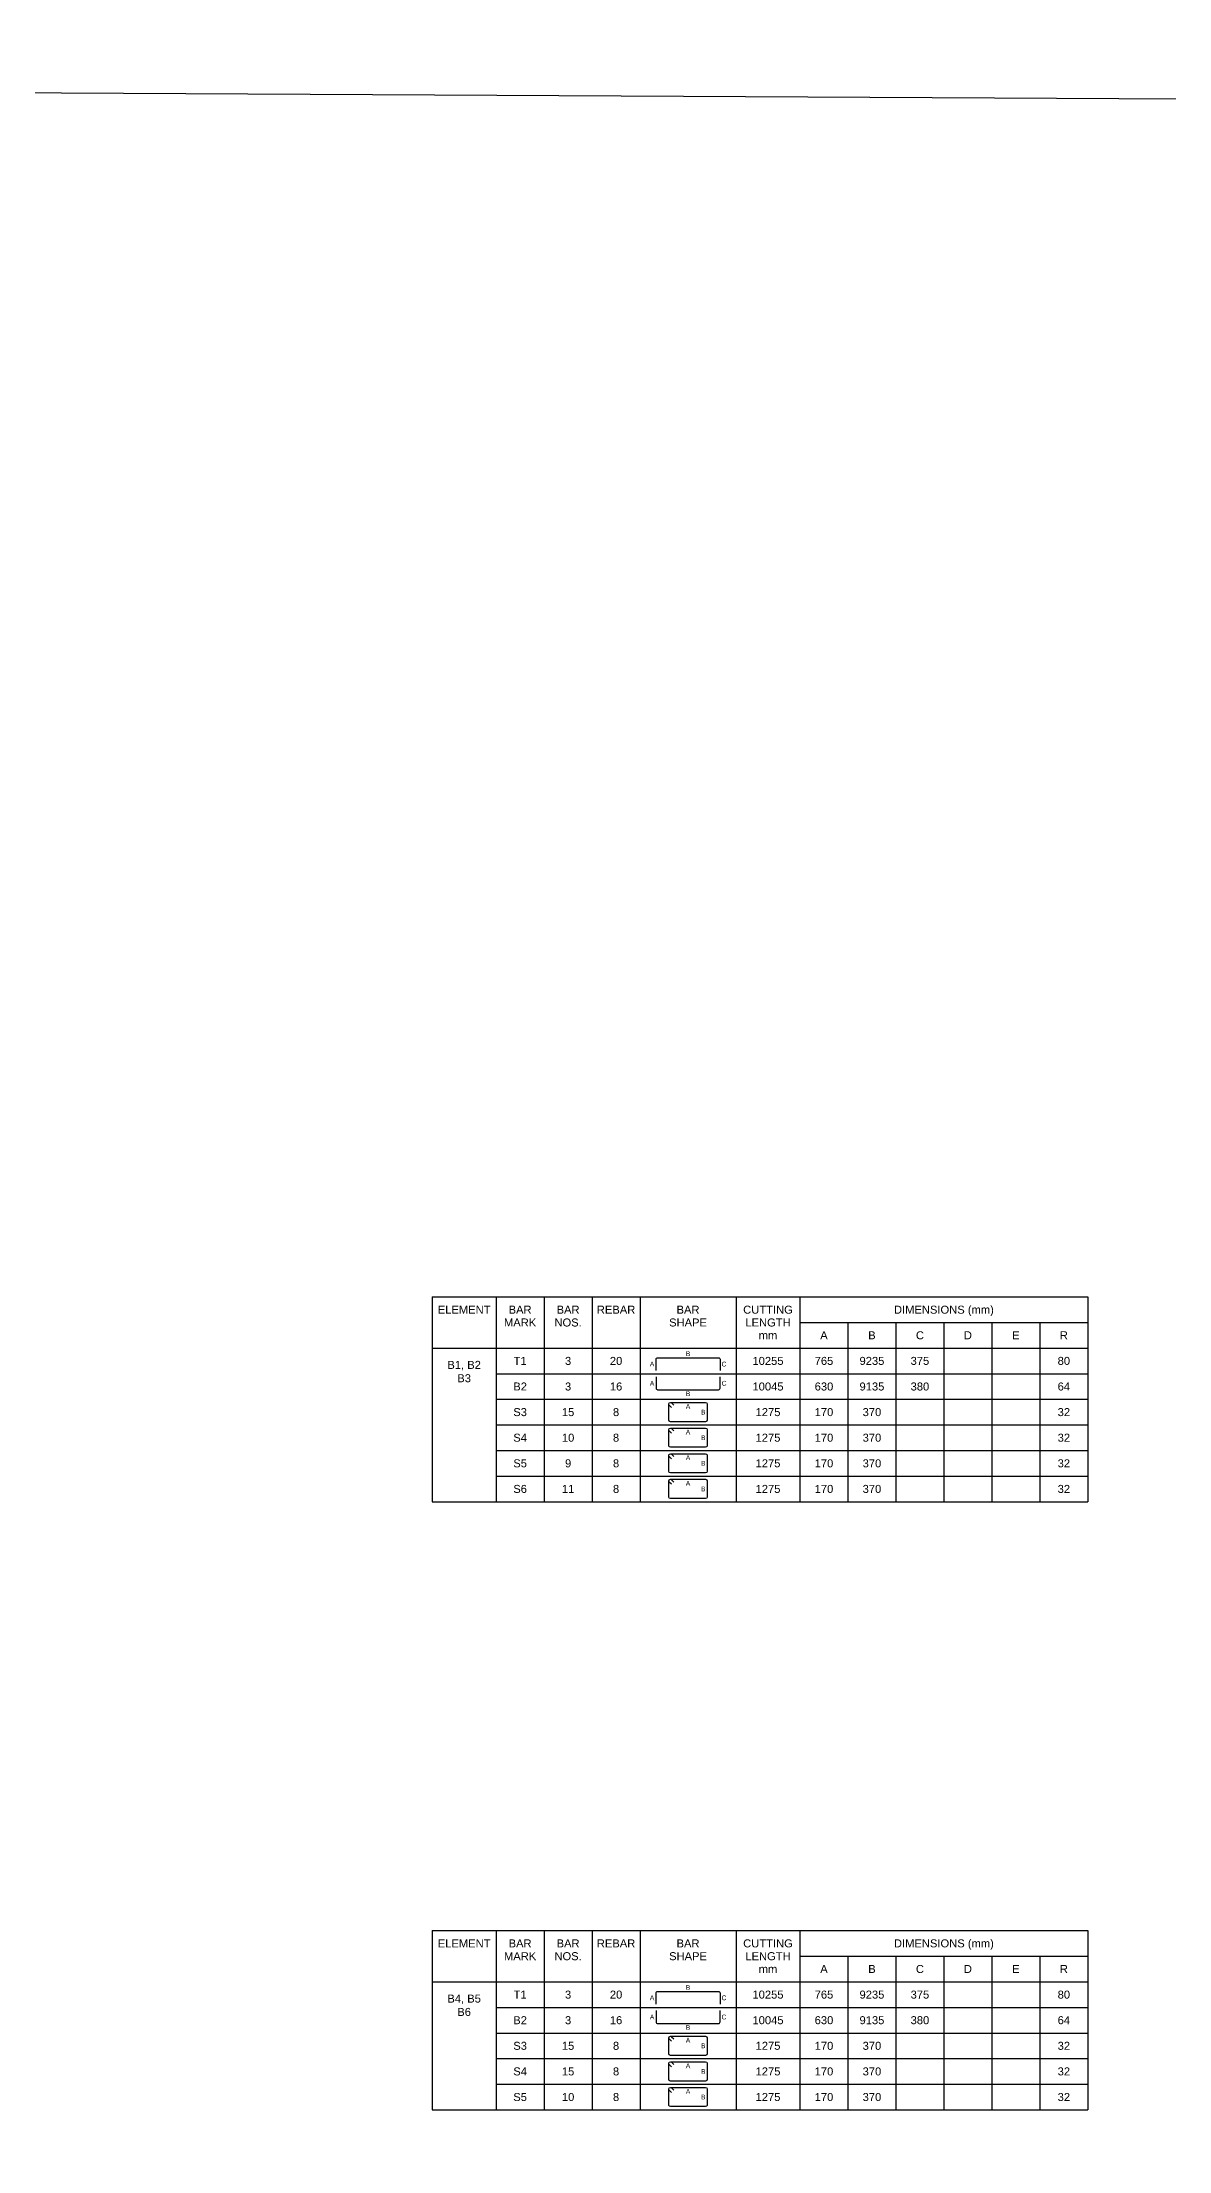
# Model space of a CAD drawing. Header units: inches. Extents: x -816171 to 9366335, y -450961 to 689132.
# Drawn here: x 4640626 to 4675852, y 326954 to 392839 of the extents above; entities that cross this region are included whole.
import ezdxf
from ezdxf.enums import TextEntityAlignment as Align

# ---------------------------------------------------------------- set-up
doc = ezdxf.new("R2010")
doc.units = ezdxf.units.IN
doc.header["$MEASUREMENT"] = 0
for name, color, linetype in [('Dimension', 31, 'Continuous'), ('Reinforcement', 130, 'Continuous'), ('Schedule Header', 4, 'Continuous'), ('Schedule Line', 60, 'Continuous'), ('Text', 31, 'Continuous')]:
    doc.layers.add(name, color=color, linetype=linetype)
doc.styles.add('SC-SansSerif', font='SansSerif')

msp = doc.modelspace()

# ---------------------------------------------------------------- linework, layer by layer
msp.add_lwpolyline([(4345625.03926, 392838.94799), (4752076.79706, 390657.34345), (4752076.79706, 139178.61934), (4345625.03926, 141360.22388)], close=True)
at = {"layer": 'Reinforcement'}
for points in [[(4659819.34613, 351335.78156), (4659819.34613, 351685.78156, -0.5), (4659869.34613, 351735.78156), (4661769.34613, 351735.78156, -0.5), (4661819.34613, 351685.78156), (4661819.34613, 351335.78156)], [(4659819.34613, 351135.78156), (4659819.34613, 350785.78156, 0.5), (4659869.34613, 350735.78156), (4661769.34613, 350735.78156, 0.5), (4661819.34613, 350785.78156), (4661819.34613, 351135.78156)], [(4660304.70206, 350179.71574), (4660233.99099, 350250.42602, -0.1989123674), (4660219.34613, 350285.78156, -0.4142046237), (4660269.34613, 350335.78156, -0.1989044359), (4660304.70128, 350321.13709), (4660375.41234, 350250.4268)], [(4660304.70206, 349379.71574), (4660233.99099, 349450.42602, -0.1989123674), (4660219.34613, 349485.78156, -0.4142046237), (4660269.34613, 349535.78156, -0.1989044359), (4660304.70128, 349521.13709), (4660375.41234, 349450.4268)], [(4660304.70206, 348579.71574), (4660233.99099, 348650.42602, -0.1989123674), (4660219.34613, 348685.78156, -0.4142046237), (4660269.34613, 348735.78156, -0.1989044359), (4660304.70128, 348721.13709), (4660375.41234, 348650.4268)], [(4660304.70206, 347779.71574), (4660233.99099, 347850.42602, -0.1989123674), (4660219.34613, 347885.78156, -0.4142046237), (4660269.34613, 347935.78156, -0.1989044359), (4660304.70128, 347921.13709), (4660375.41234, 347850.4268)], [(4659819.34613, 331535.78156), (4659819.34613, 331885.78156, -0.5), (4659869.34613, 331935.78156), (4661769.34613, 331935.78156, -0.5), (4661819.34613, 331885.78156), (4661819.34613, 331535.78156)], [(4659819.34613, 331335.78156), (4659819.34613, 330985.78156, 0.5), (4659869.34613, 330935.78156), (4661769.34613, 330935.78156, 0.5), (4661819.34613, 330985.78156), (4661819.34613, 331335.78156)], [(4660304.70206, 330379.71574), (4660233.99099, 330450.42602, -0.1989123674), (4660219.34613, 330485.78156, -0.4142046237), (4660269.34613, 330535.78156, -0.1989044359), (4660304.70128, 330521.13709), (4660375.41234, 330450.4268)], [(4660304.70206, 329579.71574), (4660233.99099, 329650.42602, -0.1989123674), (4660219.34613, 329685.78156, -0.4142046237), (4660269.34613, 329735.78156, -0.1989044359), (4660304.70128, 329721.13709), (4660375.41234, 329650.4268)], [(4660304.70206, 328779.71574), (4660233.99099, 328850.42602, -0.1989123674), (4660219.34613, 328885.78156, -0.4142046237), (4660269.34613, 328935.78156, -0.1989044359), (4660304.70128, 328921.13709), (4660375.41234, 328850.4268)]]:
    msp.add_lwpolyline(points, format="xyb", dxfattribs=at)
for points in [[(4660219.34613, 350285.78156, -0.4142046237), (4660269.34613, 350335.78156), (4661369.34613, 350335.78156, -0.4142046237), (4661419.34613, 350285.78156), (4661419.34613, 349785.78156, -0.4142046237), (4661369.34613, 349735.78156), (4660269.34613, 349735.78156, -0.4142046237), (4660219.34613, 349785.78156)], [(4660219.34613, 349485.78156, -0.4142046237), (4660269.34613, 349535.78156), (4661369.34613, 349535.78156, -0.4142046237), (4661419.34613, 349485.78156), (4661419.34613, 348985.78156, -0.4142046237), (4661369.34613, 348935.78156), (4660269.34613, 348935.78156, -0.4142046237), (4660219.34613, 348985.78156)], [(4660219.34613, 348685.78156, -0.4142046237), (4660269.34613, 348735.78156), (4661369.34613, 348735.78156, -0.4142046237), (4661419.34613, 348685.78156), (4661419.34613, 348185.78156, -0.4142046237), (4661369.34613, 348135.78156), (4660269.34613, 348135.78156, -0.4142046237), (4660219.34613, 348185.78156)], [(4660219.34613, 347885.78156, -0.4142046237), (4660269.34613, 347935.78156), (4661369.34613, 347935.78156, -0.4142046237), (4661419.34613, 347885.78156), (4661419.34613, 347385.78156, -0.4142046237), (4661369.34613, 347335.78156), (4660269.34613, 347335.78156, -0.4142046237), (4660219.34613, 347385.78156)], [(4660219.34613, 330485.78156, -0.4142046237), (4660269.34613, 330535.78156), (4661369.34613, 330535.78156, -0.4142046237), (4661419.34613, 330485.78156), (4661419.34613, 329985.78156, -0.4142046237), (4661369.34613, 329935.78156), (4660269.34613, 329935.78156, -0.4142046237), (4660219.34613, 329985.78156)], [(4660219.34613, 329685.78156, -0.4142046237), (4660269.34613, 329735.78156), (4661369.34613, 329735.78156, -0.4142046237), (4661419.34613, 329685.78156), (4661419.34613, 329185.78156, -0.4142046237), (4661369.34613, 329135.78156), (4660269.34613, 329135.78156, -0.4142046237), (4660219.34613, 329185.78156)], [(4660219.34613, 328885.78156, -0.4142046237), (4660269.34613, 328935.78156), (4661369.34613, 328935.78156, -0.4142046237), (4661419.34613, 328885.78156), (4661419.34613, 328385.78156, -0.4142046237), (4661369.34613, 328335.78156), (4660269.34613, 328335.78156, -0.4142046237), (4660219.34613, 328385.78156)]]:
    msp.add_lwpolyline(points, format="xyb", close=True, dxfattribs=at)
at = {"layer": 'Schedule Line'}
for p, q in [((4652819.34613, 353635.78156), (4673319.34613, 353635.78156)), ((4652819.34613, 353635.78156), (4652819.34613, 347235.78156)), ((4654819.34613, 353635.78156), (4654819.34613, 347235.78156)), ((4656319.34613, 353635.78156), (4656319.34613, 347235.78156)), ((4657819.34613, 353635.78156), (4657819.34613, 347235.78156)), ((4659319.34613, 353635.78156), (4659319.34613, 347235.78156)), ((4662319.34613, 353635.78156), (4662319.34613, 347235.78156)), ((4664319.34613, 353635.78156), (4664319.34613, 347235.78156)), ((4673319.34613, 353635.78156), (4673319.34613, 347235.78156)), ((4664319.34613, 352835.78156), (4673319.34613, 352835.78156)), ((4665819.34613, 352835.78156), (4665819.34613, 347235.78156)), ((4667319.34613, 352835.78156), (4667319.34613, 347235.78156)), ((4668819.34613, 352835.78156), (4668819.34613, 347235.78156)), ((4670319.34613, 352835.78156), (4670319.34613, 347235.78156)), ((4671819.34613, 352835.78156), (4671819.34613, 347235.78156)), ((4652819.34613, 352035.78156), (4673319.34613, 352035.78156)), ((4654819.34613, 351235.78156), (4673319.34613, 351235.78156)), ((4654819.34613, 350435.78156), (4673319.34613, 350435.78156)), ((4654819.34613, 349635.78156), (4673319.34613, 349635.78156)), ((4654819.34613, 348835.78156), (4673319.34613, 348835.78156)), ((4654819.34613, 348035.78156), (4673319.34613, 348035.78156)), ((4652819.34613, 347235.78156), (4673319.34613, 347235.78156)), ((4654819.34613, 347235.78156), (4673319.34613, 347235.78156)), ((4652819.34613, 333835.78156), (4673319.34613, 333835.78156)), ((4652819.34613, 333835.78156), (4652819.34613, 328235.78156)), ((4654819.34613, 333835.78156), (4654819.34613, 328235.78156)), ((4656319.34613, 333835.78156), (4656319.34613, 328235.78156)), ((4657819.34613, 333835.78156), (4657819.34613, 328235.78156)), ((4659319.34613, 333835.78156), (4659319.34613, 328235.78156)), ((4662319.34613, 333835.78156), (4662319.34613, 328235.78156)), ((4664319.34613, 333835.78156), (4664319.34613, 328235.78156)), ((4673319.34613, 333835.78156), (4673319.34613, 328235.78156)), ((4664319.34613, 333035.78156), (4673319.34613, 333035.78156)), ((4665819.34613, 333035.78156), (4665819.34613, 328235.78156)), ((4667319.34613, 333035.78156), (4667319.34613, 328235.78156)), ((4668819.34613, 333035.78156), (4668819.34613, 328235.78156)), ((4670319.34613, 333035.78156), (4670319.34613, 328235.78156)), ((4671819.34613, 333035.78156), (4671819.34613, 328235.78156)), ((4652819.34613, 332235.78156), (4673319.34613, 332235.78156)), ((4654819.34613, 331435.78156), (4673319.34613, 331435.78156)), ((4654819.34613, 330635.78156), (4673319.34613, 330635.78156)), ((4654819.34613, 329835.78156), (4673319.34613, 329835.78156)), ((4654819.34613, 329035.78156), (4673319.34613, 329035.78156)), ((4652819.34613, 328235.78156), (4673319.34613, 328235.78156)), ((4654819.34613, 328235.78156), (4673319.34613, 328235.78156))]:
    msp.add_line(p, q, dxfattribs=at)

# ---------------------------------------------------------------- texts
at = {"layer": 'Dimension', "style": 'SC-SansSerif'}
for s, p in [('B', (4660819.34613, 351860.78156)), ('A', (4659694.34613, 351535.78156)), ('C', (4661944.34613, 351535.78156)), ('A', (4659694.34613, 350935.78156)), ('B', (4660819.34613, 350610.78156)), ('C', (4661944.34613, 350935.78156)), ('A', (4660819.34613, 350210.78156)), ('B', (4661294.34613, 350035.78156)), ('A', (4660819.34613, 349410.78156)), ('B', (4661294.34613, 349235.78156)), ('A', (4660819.34613, 348610.78156)), ('A', (4660819.34613, 347810.78156)), ('B', (4661294.34613, 348435.78156)), ('B', (4661294.34613, 347635.78156)), ('B', (4660819.34613, 332060.78156)), ('A', (4659694.34613, 331735.78156)), ('C', (4661944.34613, 331735.78156)), ('A', (4659694.34613, 331135.78156)), ('B', (4660819.34613, 330810.78156)), ('C', (4661944.34613, 331135.78156)), ('A', (4660819.34613, 330410.78156)), ('B', (4661294.34613, 330235.78156)), ('A', (4660819.34613, 329610.78156)), ('B', (4661294.34613, 329435.78156)), ('A', (4660819.34613, 328810.78156)), ('B', (4661294.34613, 328635.78156))]:
    msp.add_text(s, height=150, dxfattribs=at).set_placement(p, align=Align.MIDDLE_CENTER)
at = {"layer": 'Schedule Header', "style": 'SC-SansSerif'}
for s, p in [('ELEMENT', (4653819.34613, 353235.78156)), ('BAR', (4655569.34613, 353235.78156)), ('BAR', (4657069.34613, 353235.78156)), ('REBAR', (4658569.34613, 353235.78156)), ('BAR', (4660819.34613, 353235.78156)), ('CUTTING', (4663319.34613, 353235.78156)), ('DIMENSIONS (mm)', (4668819.34613, 353235.78156)), ('MARK', (4655569.34613, 352835.78156)), ('NOS.', (4657069.34613, 352835.78156)), ('SHAPE', (4660819.34613, 352835.78156)), ('LENGTH', (4663319.34613, 352835.78156)), ('mm', (4663319.34613, 352435.78156)), ('A', (4665069.34613, 352435.78156)), ('B', (4666569.34613, 352435.78156)), ('C', (4668069.34613, 352435.78156)), ('D', (4669569.34613, 352435.78156)), ('E', (4671069.34613, 352435.78156)), ('R', (4672569.34613, 352435.78156)), ('ELEMENT', (4653819.34613, 333435.78156)), ('BAR', (4655569.34613, 333435.78156)), ('BAR', (4657069.34613, 333435.78156)), ('REBAR', (4658569.34613, 333435.78156)), ('BAR', (4660819.34613, 333435.78156)), ('CUTTING', (4663319.34613, 333435.78156)), ('DIMENSIONS (mm)', (4668819.34613, 333435.78156)), ('MARK', (4655569.34613, 333035.78156)), ('NOS.', (4657069.34613, 333035.78156)), ('SHAPE', (4660819.34613, 333035.78156)), ('LENGTH', (4663319.34613, 333035.78156)), ('A', (4665069.34613, 332635.78156)), ('B', (4666569.34613, 332635.78156)), ('C', (4668069.34613, 332635.78156)), ('D', (4669569.34613, 332635.78156)), ('E', (4671069.34613, 332635.78156)), ('R', (4672569.34613, 332635.78156)), ('mm', (4663319.34613, 332635.78156))]:
    msp.add_text(s, height=250, dxfattribs=at).set_placement(p, align=Align.MIDDLE_CENTER)
at = {"layer": 'Text', "style": 'SC-SansSerif'}
for s, p in [('T1', (4655569.34613, 351635.78156)), ('3', (4657069.34613, 351635.78156)), ('20', (4658569.34613, 351635.78156)), ('10255', (4663319.34613, 351635.78156)), ('765', (4665069.34613, 351635.78156)), ('9235', (4666569.34613, 351635.78156)), ('375', (4668069.34613, 351635.78156)), ('80', (4672569.34613, 351635.78156)), ('B2', (4655569.34613, 350835.78156)), ('3', (4657069.34613, 350835.78156)), ('16', (4658569.34613, 350835.78156)), ('10045', (4663319.34613, 350835.78156)), ('630', (4665069.34613, 350835.78156)), ('9135', (4666569.34613, 350835.78156)), ('380', (4668069.34613, 350835.78156)), ('64', (4672569.34613, 350835.78156)), ('S3', (4655569.34613, 350035.78156)), ('15', (4657069.34613, 350035.78156)), ('8', (4658569.34613, 350035.78156)), ('1275', (4663319.34613, 350035.78156)), ('170', (4665069.34613, 350035.78156)), ('370', (4666569.34613, 350035.78156)), ('32', (4672569.34613, 350035.78156)), ('S4', (4655569.34613, 349235.78156)), ('10', (4657069.34613, 349235.78156)), ('8', (4658569.34613, 349235.78156)), ('1275', (4663319.34613, 349235.78156)), ('170', (4665069.34613, 349235.78156)), ('370', (4666569.34613, 349235.78156)), ('32', (4672569.34613, 349235.78156)), ('S5', (4655569.34613, 348435.78156)), ('9', (4657069.34613, 348435.78156)), ('8', (4658569.34613, 348435.78156)), ('1275', (4663319.34613, 348435.78156)), ('170', (4665069.34613, 348435.78156)), ('370', (4666569.34613, 348435.78156)), ('32', (4672569.34613, 348435.78156)), ('S6', (4655569.34613, 347635.78156)), ('11', (4657069.34613, 347635.78156)), ('8', (4658569.34613, 347635.78156)), ('1275', (4663319.34613, 347635.78156)), ('170', (4665069.34613, 347635.78156)), ('370', (4666569.34613, 347635.78156)), ('32', (4672569.34613, 347635.78156)), ('T1', (4655569.34613, 331835.78156)), ('3', (4657069.34613, 331835.78156)), ('20', (4658569.34613, 331835.78156)), ('10255', (4663319.34613, 331835.78156)), ('765', (4665069.34613, 331835.78156)), ('9235', (4666569.34613, 331835.78156)), ('375', (4668069.34613, 331835.78156)), ('80', (4672569.34613, 331835.78156)), ('B2', (4655569.34613, 331035.78156)), ('3', (4657069.34613, 331035.78156)), ('16', (4658569.34613, 331035.78156)), ('10045', (4663319.34613, 331035.78156)), ('630', (4665069.34613, 331035.78156)), ('9135', (4666569.34613, 331035.78156)), ('380', (4668069.34613, 331035.78156)), ('64', (4672569.34613, 331035.78156)), ('S3', (4655569.34613, 330235.78156)), ('15', (4657069.34613, 330235.78156)), ('8', (4658569.34613, 330235.78156)), ('1275', (4663319.34613, 330235.78156)), ('170', (4665069.34613, 330235.78156)), ('370', (4666569.34613, 330235.78156)), ('32', (4672569.34613, 330235.78156)), ('S4', (4655569.34613, 329435.78156)), ('15', (4657069.34613, 329435.78156)), ('8', (4658569.34613, 329435.78156)), ('1275', (4663319.34613, 329435.78156)), ('170', (4665069.34613, 329435.78156)), ('370', (4666569.34613, 329435.78156)), ('32', (4672569.34613, 329435.78156)), ('S5', (4655569.34613, 328635.78156)), ('10', (4657069.34613, 328635.78156)), ('8', (4658569.34613, 328635.78156)), ('1275', (4663319.34613, 328635.78156)), ('170', (4665069.34613, 328635.78156)), ('370', (4666569.34613, 328635.78156)), ('32', (4672569.34613, 328635.78156))]:
    msp.add_text(s, height=250, dxfattribs=at).set_placement(p, align=Align.MIDDLE_CENTER)
at = {"layer": 'Text', "char_height": 250, "attachment_point": 2, "style": 'SC-SansSerif'}
for s, insert in [('B1, B2\\PB3', (4653819.34613, 351635.78156)), ('B4, B5\\PB6', (4653819.34613, 331835.78156))]:
    msp.add_mtext(s, dxfattribs=dict(at, insert=insert))

doc.saveas('drawing.dxf')
